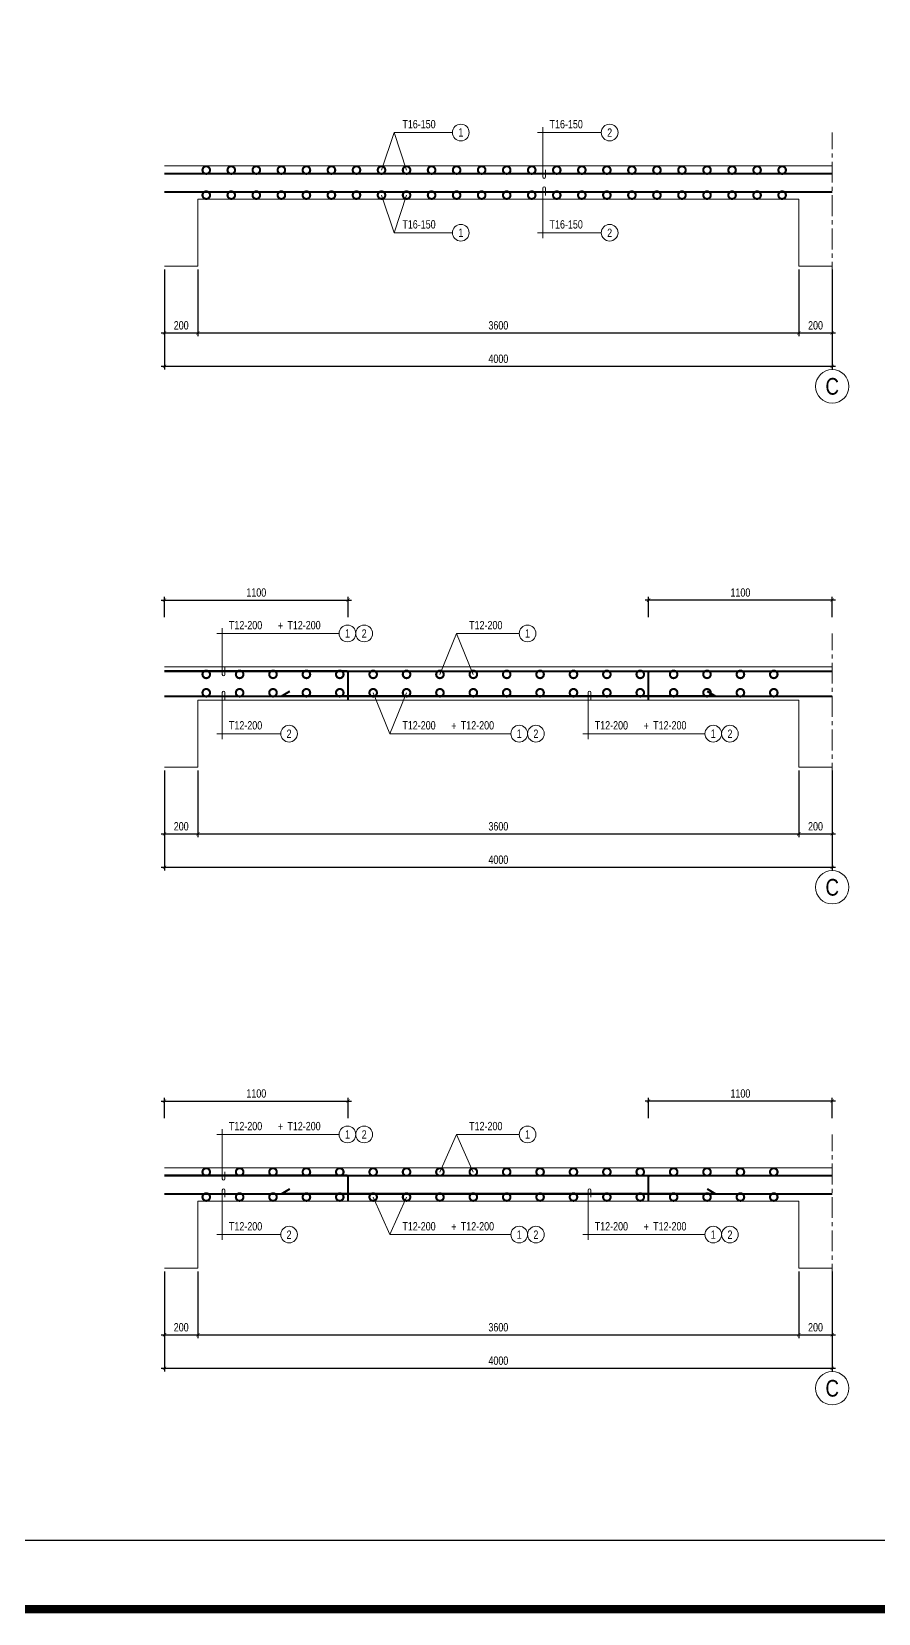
# Model space of a CAD drawing. Header units: millimetres. Extents: x 925681 to 1410834, y 71669 to 296428.
# Drawn here: x 1318736 to 1323809, y 119860 to 129332 of the extents above; entities that cross this region are included whole.
import ezdxf
from ezdxf.enums import TextEntityAlignment as Align

# ---------------------------------------------------------------- set-up
doc = ezdxf.new("R2010")
doc.units = ezdxf.units.MM
doc.header["$LTSCALE"] = 100
doc.linetypes.add('CENTER', pattern=[2, 1.25, -0.25, 0.25, -0.25])
for name, color, linetype, lineweight in [('Ap0101_grid', 145, 'CENTER', 18), ('Ap0102_dim', 145, 'Continuous', 25), ('Ap0104_leader', 145, 'Continuous', 25), ('Ap0310_PSS', 130, 'Continuous', 18), ('Ap0314_Kh', 253, 'Continuous', 15), ('Ap0402_Reinf.S', 6, 'Continuous', 35), ('Ap0404_Reinf.slab', 5, 'Continuous', 40), ('Ap0405_Reinf.slab bot', 201, 'Continuous', 40), ('Ap0406_RT_Slab', 71, 'Continuous', 20)]:
    doc.layers.add(name, color=color, linetype=linetype, lineweight=lineweight)
doc.styles.add('Ap_vn_vni.shx', font='vn_vni.shx', dxfattribs={"width": 0.8})
doc.styles.add('Ap_Vni-helve', font='', dxfattribs={"width": 0.8, "height": 1})
doc.styles.add('Text Chuan', font='1.shx', dxfattribs={"width": 0.8})
doc.styles.get('Ap_Vni-helve').set_extended_font_data('VNI-Helve')
doc.dimstyles.new('Ap_Model', dxfattribs={"dimscale": 100, "dimtxt": 2.5, "dimasz": 1, "dimexe": 1, "dimexo": 1, "dimgap": 1, "dimtad": 1, "dimdec": 0, "dimzin": 3, "dimdsep": 46, "dimtxsty": 'Ap_vn_vni.shx', "dimblk": 'ARCHTICK', "dimcen": 1, "dimdle": 1, "dimclrd": 256, "dimclre": 256, "dimclrt": 7, "dimazin": 2, "dimtfac": 100, "dimtdec": 0, "dimtix": 1, "dimtmove": 2, "dimatfit": 2, "dimldrblk": 'OPEN30', "dimfxl": 1, "dimtolj": 1, "dimtzin": 0, "dimlwd": -1, "dimlwe": -1, "dimarcsym": 0})

# ---------------------------------------------------------------- blocks, each defined once
blk = doc.blocks.new('_ArchTick')
at = {"color": 0, "linetype": 'ByBlock', "const_width": 0.15}
blk.add_lwpolyline([(-0.5, -0.5), (0.5, 0.5)], dxfattribs=at)
blk = doc.blocks.new('*D675')
at = {"layer": 'Ap0102_dim', "transparency": 16777216}
for p, q in [((0, -620), (0, -1020)), ((200, -620), (200, -1020)), ((-20, -1000), (220, -1000))]:
    blk.add_line(p, q, dxfattribs=at)
at = {"layer": 'Defpoints', "color": 0, "transparency": 16777216}
for p in [(0, -600), (200, -600), (200, -1000)]:
    blk.add_point(p, dxfattribs=at)
at = {"layer": 'Ap0102_dim', "transparency": 16777216, "xscale": 20, "yscale": 20, "zscale": 20, "rotation": 180}
blk.add_blockref('_ArchTick', (0, -1000), dxfattribs=at)
at = {"layer": 'Ap0102_dim', "transparency": 16777216, "xscale": 20, "yscale": 20, "zscale": 20}
blk.add_blockref('_ArchTick', (200, -1000), dxfattribs=at)
at = {"layer": 'Ap0102_dim', "color": 7, "transparency": 16777216, "insert": (100, -955), "char_height": 50, "attachment_point": 5, "style": 'Ap_vn_vni.shx'}
blk.add_mtext('\\A1;200', dxfattribs=at)
blk = doc.blocks.new('_Open30')
for p, q in [((-1, 0.27), (0, 0)), ((0, 0), (-1, -0.27)), ((0, 0), (-1, 0))]:
    blk.add_line(p, q)
blk = doc.blocks.new('*D676')
at = {"layer": 'Ap0102_dim', "transparency": 16777216}
for p, q in [((200, -620), (200, -1020)), ((3800, -620), (3800, -1020)), ((180, -1000), (3820, -1000))]:
    blk.add_line(p, q, dxfattribs=at)
at = {"layer": 'Defpoints', "color": 0, "transparency": 16777216}
for p in [(200, -600), (3800, -600), (3800, -1000)]:
    blk.add_point(p, dxfattribs=at)
at = {"layer": 'Ap0102_dim', "transparency": 16777216, "xscale": 20, "yscale": 20, "zscale": 20, "rotation": 180}
blk.add_blockref('_ArchTick', (200, -1000), dxfattribs=at)
at = {"layer": 'Ap0102_dim', "transparency": 16777216, "xscale": 20, "yscale": 20, "zscale": 20}
blk.add_blockref('_ArchTick', (3800, -1000), dxfattribs=at)
at = {"layer": 'Ap0102_dim', "color": 7, "transparency": 16777216, "insert": (2000, -955), "char_height": 50, "attachment_point": 5, "style": 'Ap_vn_vni.shx'}
blk.add_mtext('\\A1;3600', dxfattribs=at)
blk = doc.blocks.new('*D677')
at = {"layer": 'Ap0102_dim', "transparency": 16777216}
for p, q in [((3800, -620), (3800, -1020)), ((4000, -620), (4000, -1020)), ((3780, -1000), (4020, -1000))]:
    blk.add_line(p, q, dxfattribs=at)
at = {"layer": 'Defpoints', "color": 0, "transparency": 16777216}
for p in [(3800, -600), (4000, -600), (4000, -1000)]:
    blk.add_point(p, dxfattribs=at)
at = {"layer": 'Ap0102_dim', "transparency": 16777216, "xscale": 20, "yscale": 20, "zscale": 20, "rotation": 180}
blk.add_blockref('_ArchTick', (3800, -1000), dxfattribs=at)
at = {"layer": 'Ap0102_dim', "transparency": 16777216, "xscale": 20, "yscale": 20, "zscale": 20}
blk.add_blockref('_ArchTick', (4000, -1000), dxfattribs=at)
at = {"layer": 'Ap0102_dim', "color": 7, "transparency": 16777216, "insert": (3900, -955), "char_height": 50, "attachment_point": 5, "style": 'Ap_vn_vni.shx'}
blk.add_mtext('\\A1;200', dxfattribs=at)
blk = doc.blocks.new('*D678')
at = {"layer": 'Ap0102_dim', "transparency": 16777216}
for p, q in [((0, -620), (0, -1220)), ((4000, -620), (4000, -1220)), ((-20, -1200), (4020, -1200))]:
    blk.add_line(p, q, dxfattribs=at)
at = {"layer": 'Defpoints', "color": 0, "transparency": 16777216}
for p in [(0, -600), (4000, -600), (4000, -1200)]:
    blk.add_point(p, dxfattribs=at)
at = {"layer": 'Ap0102_dim', "transparency": 16777216, "xscale": 20, "yscale": 20, "zscale": 20, "rotation": 180}
blk.add_blockref('_ArchTick', (0, -1200), dxfattribs=at)
at = {"layer": 'Ap0102_dim', "transparency": 16777216, "xscale": 20, "yscale": 20, "zscale": 20}
blk.add_blockref('_ArchTick', (4000, -1200), dxfattribs=at)
at = {"layer": 'Ap0102_dim', "color": 7, "transparency": 16777216, "insert": (2000, -1155), "char_height": 50, "attachment_point": 5, "style": 'Ap_vn_vni.shx'}
blk.add_mtext('\\A1;4000', dxfattribs=at)
blk = doc.blocks.new('*D746')
at = {"layer": 'Ap0102_dim', "transparency": 16777216}
for p, q in [((0, -620), (0, -1020)), ((200, -620), (200, -1020)), ((-20, -1000), (220, -1000))]:
    blk.add_line(p, q, dxfattribs=at)
at = {"layer": 'Defpoints', "color": 0, "transparency": 16777216}
for p in [(0, -600), (200, -600), (200, -1000)]:
    blk.add_point(p, dxfattribs=at)
at = {"layer": 'Ap0102_dim', "transparency": 16777216, "xscale": 20, "yscale": 20, "zscale": 20, "rotation": 180}
blk.add_blockref('_ArchTick', (0, -1000), dxfattribs=at)
at = {"layer": 'Ap0102_dim', "transparency": 16777216, "xscale": 20, "yscale": 20, "zscale": 20}
blk.add_blockref('_ArchTick', (200, -1000), dxfattribs=at)
at = {"layer": 'Ap0102_dim', "color": 7, "transparency": 16777216, "insert": (100, -955), "char_height": 50, "attachment_point": 5, "style": 'Ap_vn_vni.shx'}
blk.add_mtext('\\A1;200', dxfattribs=at)
blk = doc.blocks.new('*D747')
at = {"layer": 'Ap0102_dim', "transparency": 16777216}
for p, q in [((200, -620), (200, -1020)), ((3800, -620), (3800, -1020)), ((180, -1000), (3820, -1000))]:
    blk.add_line(p, q, dxfattribs=at)
at = {"layer": 'Defpoints', "color": 0, "transparency": 16777216}
for p in [(200, -600), (3800, -600), (3800, -1000)]:
    blk.add_point(p, dxfattribs=at)
at = {"layer": 'Ap0102_dim', "transparency": 16777216, "xscale": 20, "yscale": 20, "zscale": 20, "rotation": 180}
blk.add_blockref('_ArchTick', (200, -1000), dxfattribs=at)
at = {"layer": 'Ap0102_dim', "transparency": 16777216, "xscale": 20, "yscale": 20, "zscale": 20}
blk.add_blockref('_ArchTick', (3800, -1000), dxfattribs=at)
at = {"layer": 'Ap0102_dim', "color": 7, "transparency": 16777216, "insert": (2000, -955), "char_height": 50, "attachment_point": 5, "style": 'Ap_vn_vni.shx'}
blk.add_mtext('\\A1;3600', dxfattribs=at)
blk = doc.blocks.new('*D748')
at = {"layer": 'Ap0102_dim', "transparency": 16777216}
for p, q in [((3800, -620), (3800, -1020)), ((4000, -620), (4000, -1020)), ((3780, -1000), (4020, -1000))]:
    blk.add_line(p, q, dxfattribs=at)
at = {"layer": 'Defpoints', "color": 0, "transparency": 16777216}
for p in [(3800, -600), (4000, -600), (4000, -1000)]:
    blk.add_point(p, dxfattribs=at)
at = {"layer": 'Ap0102_dim', "transparency": 16777216, "xscale": 20, "yscale": 20, "zscale": 20, "rotation": 180}
blk.add_blockref('_ArchTick', (3800, -1000), dxfattribs=at)
at = {"layer": 'Ap0102_dim', "transparency": 16777216, "xscale": 20, "yscale": 20, "zscale": 20}
blk.add_blockref('_ArchTick', (4000, -1000), dxfattribs=at)
at = {"layer": 'Ap0102_dim', "color": 7, "transparency": 16777216, "insert": (3900, -955), "char_height": 50, "attachment_point": 5, "style": 'Ap_vn_vni.shx'}
blk.add_mtext('\\A1;200', dxfattribs=at)
blk = doc.blocks.new('*D749')
at = {"layer": 'Ap0102_dim', "transparency": 16777216}
for p, q in [((0, -620), (0, -1220)), ((4000, -620), (4000, -1220)), ((-20, -1200), (4020, -1200))]:
    blk.add_line(p, q, dxfattribs=at)
at = {"layer": 'Defpoints', "color": 0, "transparency": 16777216}
for p in [(0, -600), (4000, -600), (4000, -1200)]:
    blk.add_point(p, dxfattribs=at)
at = {"layer": 'Ap0102_dim', "transparency": 16777216, "xscale": 20, "yscale": 20, "zscale": 20, "rotation": 180}
blk.add_blockref('_ArchTick', (0, -1200), dxfattribs=at)
at = {"layer": 'Ap0102_dim', "transparency": 16777216, "xscale": 20, "yscale": 20, "zscale": 20}
blk.add_blockref('_ArchTick', (4000, -1200), dxfattribs=at)
at = {"layer": 'Ap0102_dim', "color": 7, "transparency": 16777216, "insert": (2000, -1155), "char_height": 50, "attachment_point": 5, "style": 'Ap_vn_vni.shx'}
blk.add_mtext('\\A1;4000', dxfattribs=at)
blk = doc.blocks.new('*D750')
at = {"layer": 'Ap0102_dim', "transparency": 16777216}
for p, q in [((-20, 400), (1120, 400)), ((0, 296.7), (0, 420)), ((1100, 296.7), (1100, 420))]:
    blk.add_line(p, q, dxfattribs=at)
at = {"layer": 'Defpoints', "color": 0, "transparency": 16777216}
for p in [(1100, 400), (0, 276.7), (1100, 276.7)]:
    blk.add_point(p, dxfattribs=at)
at = {"layer": 'Ap0102_dim', "transparency": 16777216, "xscale": 20, "yscale": 20, "zscale": 20, "rotation": 180}
blk.add_blockref('_ArchTick', (0, 400), dxfattribs=at)
at = {"layer": 'Ap0102_dim', "transparency": 16777216, "xscale": 20, "yscale": 20, "zscale": 20}
blk.add_blockref('_ArchTick', (1100, 400), dxfattribs=at)
at = {"layer": 'Ap0102_dim', "color": 7, "transparency": 16777216, "insert": (550, 445), "char_height": 50, "attachment_point": 5, "style": 'Ap_vn_vni.shx'}
blk.add_mtext('\\A1;1100', dxfattribs=at)
blk = doc.blocks.new('*D751')
at = {"layer": 'Ap0102_dim', "transparency": 16777216}
for p, q in [((4020, 400), (2880, 400)), ((2900, 296.7), (2900, 420)), ((4000, 296.7), (4000, 420))]:
    blk.add_line(p, q, dxfattribs=at)
at = {"layer": 'Defpoints', "color": 0, "transparency": 16777216}
for p in [(2900, 400), (2900, 276.7), (4000, 276.7)]:
    blk.add_point(p, dxfattribs=at)
at = {"layer": 'Ap0102_dim', "transparency": 16777216, "xscale": 20, "yscale": 20, "zscale": 20, "rotation": 180}
blk.add_blockref('_ArchTick', (2900, 400), dxfattribs=at)
at = {"layer": 'Ap0102_dim', "transparency": 16777216, "xscale": 20, "yscale": 20, "zscale": 20}
blk.add_blockref('_ArchTick', (4000, 400), dxfattribs=at)
at = {"layer": 'Ap0102_dim', "color": 7, "transparency": 16777216, "insert": (3450, 445), "char_height": 50, "attachment_point": 5, "style": 'Ap_vn_vni.shx'}
blk.add_mtext('\\A1;1100', dxfattribs=at)
blk = doc.blocks.new('*D779')
at = {"layer": 'Ap0102_dim', "transparency": 16777216}
for p, q in [((0, -620), (0, -1020)), ((200, -620), (200, -1020)), ((-20, -1000), (220, -1000))]:
    blk.add_line(p, q, dxfattribs=at)
at = {"layer": 'Defpoints', "color": 0, "transparency": 16777216}
for p in [(0, -600), (200, -600), (200, -1000)]:
    blk.add_point(p, dxfattribs=at)
at = {"layer": 'Ap0102_dim', "transparency": 16777216, "xscale": 20, "yscale": 20, "zscale": 20, "rotation": 180}
blk.add_blockref('_ArchTick', (0, -1000), dxfattribs=at)
at = {"layer": 'Ap0102_dim', "transparency": 16777216, "xscale": 20, "yscale": 20, "zscale": 20}
blk.add_blockref('_ArchTick', (200, -1000), dxfattribs=at)
at = {"layer": 'Ap0102_dim', "color": 7, "transparency": 16777216, "insert": (100, -955), "char_height": 50, "attachment_point": 5, "style": 'Ap_vn_vni.shx'}
blk.add_mtext('\\A1;200', dxfattribs=at)
blk = doc.blocks.new('*D780')
at = {"layer": 'Ap0102_dim', "transparency": 16777216}
for p, q in [((200, -620), (200, -1020)), ((3800, -620), (3800, -1020)), ((180, -1000), (3820, -1000))]:
    blk.add_line(p, q, dxfattribs=at)
at = {"layer": 'Defpoints', "color": 0, "transparency": 16777216}
for p in [(200, -600), (3800, -600), (3800, -1000)]:
    blk.add_point(p, dxfattribs=at)
at = {"layer": 'Ap0102_dim', "transparency": 16777216, "xscale": 20, "yscale": 20, "zscale": 20, "rotation": 180}
blk.add_blockref('_ArchTick', (200, -1000), dxfattribs=at)
at = {"layer": 'Ap0102_dim', "transparency": 16777216, "xscale": 20, "yscale": 20, "zscale": 20}
blk.add_blockref('_ArchTick', (3800, -1000), dxfattribs=at)
at = {"layer": 'Ap0102_dim', "color": 7, "transparency": 16777216, "insert": (2000, -955), "char_height": 50, "attachment_point": 5, "style": 'Ap_vn_vni.shx'}
blk.add_mtext('\\A1;3600', dxfattribs=at)
blk = doc.blocks.new('*D781')
at = {"layer": 'Ap0102_dim', "transparency": 16777216}
for p, q in [((3800, -620), (3800, -1020)), ((4000, -620), (4000, -1020)), ((3780, -1000), (4020, -1000))]:
    blk.add_line(p, q, dxfattribs=at)
at = {"layer": 'Defpoints', "color": 0, "transparency": 16777216}
for p in [(3800, -600), (4000, -600), (4000, -1000)]:
    blk.add_point(p, dxfattribs=at)
at = {"layer": 'Ap0102_dim', "transparency": 16777216, "xscale": 20, "yscale": 20, "zscale": 20, "rotation": 180}
blk.add_blockref('_ArchTick', (3800, -1000), dxfattribs=at)
at = {"layer": 'Ap0102_dim', "transparency": 16777216, "xscale": 20, "yscale": 20, "zscale": 20}
blk.add_blockref('_ArchTick', (4000, -1000), dxfattribs=at)
at = {"layer": 'Ap0102_dim', "color": 7, "transparency": 16777216, "insert": (3900, -955), "char_height": 50, "attachment_point": 5, "style": 'Ap_vn_vni.shx'}
blk.add_mtext('\\A1;200', dxfattribs=at)
blk = doc.blocks.new('*D782')
at = {"layer": 'Ap0102_dim', "transparency": 16777216}
for p, q in [((0, -620), (0, -1220)), ((4000, -620), (4000, -1220)), ((-20, -1200), (4020, -1200))]:
    blk.add_line(p, q, dxfattribs=at)
at = {"layer": 'Defpoints', "color": 0, "transparency": 16777216}
for p in [(0, -600), (4000, -600), (4000, -1200)]:
    blk.add_point(p, dxfattribs=at)
at = {"layer": 'Ap0102_dim', "transparency": 16777216, "xscale": 20, "yscale": 20, "zscale": 20, "rotation": 180}
blk.add_blockref('_ArchTick', (0, -1200), dxfattribs=at)
at = {"layer": 'Ap0102_dim', "transparency": 16777216, "xscale": 20, "yscale": 20, "zscale": 20}
blk.add_blockref('_ArchTick', (4000, -1200), dxfattribs=at)
at = {"layer": 'Ap0102_dim', "color": 7, "transparency": 16777216, "insert": (2000, -1155), "char_height": 50, "attachment_point": 5, "style": 'Ap_vn_vni.shx'}
blk.add_mtext('\\A1;4000', dxfattribs=at)
blk = doc.blocks.new('*D783')
at = {"layer": 'Ap0102_dim', "transparency": 16777216}
for p, q in [((-20, 400), (1120, 400)), ((0, 296.7), (0, 420)), ((1100, 296.7), (1100, 420))]:
    blk.add_line(p, q, dxfattribs=at)
at = {"layer": 'Defpoints', "color": 0, "transparency": 16777216}
for p in [(1100, 400), (0, 276.7), (1100, 276.7)]:
    blk.add_point(p, dxfattribs=at)
at = {"layer": 'Ap0102_dim', "transparency": 16777216, "xscale": 20, "yscale": 20, "zscale": 20, "rotation": 180}
blk.add_blockref('_ArchTick', (0, 400), dxfattribs=at)
at = {"layer": 'Ap0102_dim', "transparency": 16777216, "xscale": 20, "yscale": 20, "zscale": 20}
blk.add_blockref('_ArchTick', (1100, 400), dxfattribs=at)
at = {"layer": 'Ap0102_dim', "color": 7, "transparency": 16777216, "insert": (550, 445), "char_height": 50, "attachment_point": 5, "style": 'Ap_vn_vni.shx'}
blk.add_mtext('\\A1;1100', dxfattribs=at)
blk = doc.blocks.new('*D784')
at = {"layer": 'Ap0102_dim', "transparency": 16777216}
for p, q in [((4020, 400), (2880, 400)), ((2900, 296.7), (2900, 420)), ((4000, 296.7), (4000, 420))]:
    blk.add_line(p, q, dxfattribs=at)
at = {"layer": 'Defpoints', "color": 0, "transparency": 16777216}
for p in [(2900, 400), (2900, 276.7), (4000, 276.7)]:
    blk.add_point(p, dxfattribs=at)
at = {"layer": 'Ap0102_dim', "transparency": 16777216, "xscale": 20, "yscale": 20, "zscale": 20, "rotation": 180}
blk.add_blockref('_ArchTick', (2900, 400), dxfattribs=at)
at = {"layer": 'Ap0102_dim', "transparency": 16777216, "xscale": 20, "yscale": 20, "zscale": 20}
blk.add_blockref('_ArchTick', (4000, 400), dxfattribs=at)
at = {"layer": 'Ap0102_dim', "color": 7, "transparency": 16777216, "insert": (3450, 445), "char_height": 50, "attachment_point": 5, "style": 'Ap_vn_vni.shx'}
blk.add_mtext('\\A1;1100', dxfattribs=at)
blk = doc.blocks.new('*U702')
at = {"layer": 'Ap0104_leader', "lineweight": 13}
blk.add_line((-48, 225), (334, 225), dxfattribs=at)
blk.add_lwpolyline([(0, 1.6), (0, -41.6, -1), (-16, -41.6), (-16, 257)], format="xyb", dxfattribs=at)
at = {"layer": 'Ap0314_Kh', "color": 145}
blk.add_circle((384, 225), 50, dxfattribs=at)
at = {"layer": 'Ap0314_Kh', "color": 141, "style": 'Text Chuan', "width": 0.8}
blk.add_attdef('1', text='', height=50, rotation=360, dxfattribs=at).set_placement((384, 225), align=Align.MIDDLE)
at = {"layer": 'Ap0406_RT_Slab', "style": 'Ap_vn_vni.shx', "width": 0.8}
blk.add_attdef('T10', (24, 250), '', height=50, dxfattribs=at)
blk = doc.blocks.new('*U704')
at = {"layer": 'Ap0104_leader', "lineweight": 13}
for points in [[(0, -20), (75, -245), (425, -245)], [(150, -20), (75, -245), (425, -245)]]:
    blk.add_lwpolyline(points, dxfattribs=at)
at = {"layer": 'Ap0314_Kh', "color": 145}
blk.add_circle((475, -245), 50, dxfattribs=at)
at = {"layer": 'Ap0314_Kh', "color": 141, "style": 'Text Chuan', "width": 0.8}
blk.add_attdef('1', text='', height=50, rotation=360, dxfattribs=at).set_placement((475, -245), align=Align.MIDDLE)
at = {"layer": 'Ap0406_RT_Slab', "style": 'Ap_vn_vni.shx', "width": 0.8}
blk.add_attdef('T10', (125, -220), '', height=50, dxfattribs=at)
blk = doc.blocks.new('*U699')
at = {"layer": 'Ap0104_leader', "lineweight": 13}
blk.add_line((-48, -225), (334, -225), dxfattribs=at)
blk.add_lwpolyline([(0, -1.6), (0, 41.6, 1), (-16, 41.6), (-16, -257)], format="xyb", dxfattribs=at)
at = {"layer": 'Ap0314_Kh', "color": 145}
blk.add_circle((384, -225), 50, dxfattribs=at)
at = {"layer": 'Ap0314_Kh', "color": 141, "style": 'Text Chuan', "width": 0.8}
blk.add_attdef('1', text='', height=50, rotation=360, dxfattribs=at).set_placement((384, -225), align=Align.MIDDLE)
at = {"layer": 'Ap0406_RT_Slab', "style": 'Ap_vn_vni.shx', "width": 0.8}
blk.add_attdef('T10', (24, -200), '', height=50, dxfattribs=at)
blk = doc.blocks.new('*U714')
at = {"layer": 'Ap0104_leader', "lineweight": 13}
for points in [[(0, -470), (75, -245), (425, -245)], [(150, -470), (75, -245), (425, -245)]]:
    blk.add_lwpolyline(points, dxfattribs=at)
at = {"layer": 'Ap0314_Kh', "color": 145}
blk.add_circle((475, -245), 50, dxfattribs=at)
at = {"layer": 'Ap0314_Kh', "color": 141, "style": 'Text Chuan', "width": 0.8}
blk.add_attdef('1', text='', height=50, rotation=360, dxfattribs=at).set_placement((475, -245), align=Align.MIDDLE)
at = {"layer": 'Ap0406_RT_Slab', "style": 'Ap_vn_vni.shx', "width": 0.8}
blk.add_attdef('T10', (125, -220), '', height=50, dxfattribs=at)
blk = doc.blocks.new('*U698')
at = {"layer": 'Ap0104_leader', "lineweight": 13}
blk.add_line((-48, -225), (334, -225), dxfattribs=at)
blk.add_lwpolyline([(0, -21.6), (0, 21.6, 1), (-16, 21.6), (-16, -257)], format="xyb", dxfattribs=at)
at = {"layer": 'Ap0314_Kh', "color": 145}
blk.add_circle((384, -225), 50, dxfattribs=at)
at = {"layer": 'Ap0314_Kh', "color": 141, "style": 'Text Chuan', "width": 0.8}
blk.add_attdef('1', text='', height=50, rotation=360, dxfattribs=at).set_placement((384, -225), align=Align.MIDDLE)
at = {"layer": 'Ap0406_RT_Slab', "style": 'Ap_vn_vni.shx', "width": 0.8}
blk.add_attdef('T10', (24, -200), '', height=50, dxfattribs=at)
blk = doc.blocks.new('*U707')
at = {"layer": 'Ap0104_leader', "lineweight": 13}
for points in [[(-50, -490), (50, -245), (425, -245)], [(150, -490), (50, -245), (425, -245)]]:
    blk.add_lwpolyline(points, dxfattribs=at)
at = {"layer": 'Ap0314_Kh', "color": 145}
blk.add_circle((475, -245), 50, dxfattribs=at)
at = {"layer": 'Ap0314_Kh', "color": 141, "style": 'Text Chuan', "width": 0.8}
blk.add_attdef('1', text='', height=50, rotation=360, dxfattribs=at).set_placement((475, -245), align=Align.MIDDLE)
at = {"layer": 'Ap0406_RT_Slab', "style": 'Ap_vn_vni.shx', "width": 0.8}
blk.add_attdef('T10', (125, -220), '', height=50, dxfattribs=at)
blk = doc.blocks.new('*U710')
at = {"layer": 'Ap0104_leader', "lineweight": 13}
blk.add_line((-32, 0), (700, 0), dxfattribs=at)
blk.add_lwpolyline([(16, -203.4), (16, -246.6, -1), (0, -246.6), (0, 32)], format="xyb", dxfattribs=at)
at = {"layer": 'Ap0314_Kh', "color": 145}
for centre in [(750, 0), (850, 0)]:
    blk.add_circle(centre, 50, dxfattribs=at)
at = {"layer": 'Ap0314_Kh', "color": 141, "style": 'Text Chuan', "width": 0.8}
for tag, p in [('1', (750, 0)), ('2', (850, 0))]:
    blk.add_attdef(tag, text='', height=50, rotation=360, dxfattribs=at).set_placement(p, align=Align.MIDDLE)
at = {"layer": 'Ap0406_RT_Slab', "style": 'Ap_vn_vni.shx', "width": 0.8}
for tag, p in [('T10', (40, 25)), ('T12', (390, 25))]:
    blk.add_attdef(tag, p, '', height=50, dxfattribs=at)
blk.add_attdef('+', text='', height=50, dxfattribs=at).set_placement((348.6, 47), align=Align.MIDDLE)
blk = doc.blocks.new('*U717')
at = {"layer": 'Ap0104_leader', "lineweight": 13}
for points in [[(-50, -470), (50, -245), (425, -245)], [(150, -470), (50, -245), (425, -245)]]:
    blk.add_lwpolyline(points, dxfattribs=at)
at = {"layer": 'Ap0314_Kh', "color": 145}
blk.add_circle((475, -245), 50, dxfattribs=at)
at = {"layer": 'Ap0314_Kh', "color": 141, "style": 'Text Chuan', "width": 0.8}
blk.add_attdef('1', text='', height=50, rotation=360, dxfattribs=at).set_placement((475, -245), align=Align.MIDDLE)
at = {"layer": 'Ap0406_RT_Slab', "style": 'Ap_vn_vni.shx', "width": 0.8}
blk.add_attdef('T10', (125, -220), '', height=50, dxfattribs=at)
blk = doc.blocks.new('*U715')
at = {"layer": 'Ap0104_leader', "lineweight": 13}
blk.add_line((-32, 0), (700, 0), dxfattribs=at)
blk.add_lwpolyline([(16, -223.4), (16, -266.6, -1), (0, -266.6), (0, 32)], format="xyb", dxfattribs=at)
at = {"layer": 'Ap0314_Kh', "color": 145}
for centre in [(750, 0), (850, 0)]:
    blk.add_circle(centre, 50, dxfattribs=at)
at = {"layer": 'Ap0314_Kh', "color": 141, "style": 'Text Chuan', "width": 0.8}
for tag, p in [('1', (750, 0)), ('2', (850, 0))]:
    blk.add_attdef(tag, text='', height=50, rotation=360, dxfattribs=at).set_placement(p, align=Align.MIDDLE)
at = {"layer": 'Ap0406_RT_Slab', "style": 'Ap_vn_vni.shx', "width": 0.8}
for tag, p in [('T10', (40, 25)), ('T12', (390, 25))]:
    blk.add_attdef(tag, p, '', height=50, dxfattribs=at)
blk.add_attdef('+', text='', height=50, dxfattribs=at).set_placement((348.6, 47), align=Align.MIDDLE)
blk = doc.blocks.new('*U712')
at = {"layer": 'Ap0104_leader', "lineweight": 13}
for points in [[(-100, 245), (0, 0), (725, 0)], [(100, 245), (0, 0), (725, 0)]]:
    blk.add_lwpolyline(points, dxfattribs=at)
at = {"layer": 'Ap0314_Kh', "color": 145}
for centre in [(775, 0), (875, 0)]:
    blk.add_circle(centre, 50, dxfattribs=at)
at = {"layer": 'Ap0314_Kh', "color": 141, "style": 'Text Chuan', "width": 0.8}
for tag, p in [('1', (775, 0)), ('2', (875, 0))]:
    blk.add_attdef(tag, text='', height=50, rotation=360, dxfattribs=at).set_placement(p, align=Align.MIDDLE)
at = {"layer": 'Ap0406_RT_Slab', "style": 'Ap_vn_vni.shx', "width": 0.8}
for tag, p in [('T10', (75, 25)), ('T12', (425, 25))]:
    blk.add_attdef(tag, p, '', height=50, dxfattribs=at)
blk.add_attdef('+', text='', height=50, dxfattribs=at).set_placement((383.6, 47), align=Align.MIDDLE)
blk = doc.blocks.new('*U718')
at = {"layer": 'Ap0104_leader', "lineweight": 13}
blk.add_line((-32, 0), (700, 0), dxfattribs=at)
blk.add_lwpolyline([(16, 203.4), (16, 246.6, 1), (0, 246.6), (0, -32)], format="xyb", dxfattribs=at)
at = {"layer": 'Ap0314_Kh', "color": 145}
for centre in [(750, 0), (850, 0)]:
    blk.add_circle(centre, 50, dxfattribs=at)
at = {"layer": 'Ap0314_Kh', "color": 141, "style": 'Text Chuan', "width": 0.8}
for tag, p in [('1', (750, 0)), ('2', (850, 0))]:
    blk.add_attdef(tag, text='', height=50, rotation=360, dxfattribs=at).set_placement(p, align=Align.MIDDLE)
at = {"layer": 'Ap0406_RT_Slab', "style": 'Ap_vn_vni.shx', "width": 0.8}
for tag, p in [('T10', (40, 25)), ('T12', (390, 25))]:
    blk.add_attdef(tag, p, '', height=50, dxfattribs=at)
blk.add_attdef('+', text='', height=50, dxfattribs=at).set_placement((348.6, 47), align=Align.MIDDLE)
blk = doc.blocks.new('*U771')
at = {"layer": 'Ap0104_leader', "lineweight": 13}
for points in [[(-100, 225), (0, 0), (725, 0)], [(100, 225), (0, 0), (725, 0)]]:
    blk.add_lwpolyline(points, dxfattribs=at)
at = {"layer": 'Ap0314_Kh', "color": 145}
for centre in [(775, 0), (875, 0)]:
    blk.add_circle(centre, 50, dxfattribs=at)
at = {"layer": 'Ap0314_Kh', "color": 141, "style": 'Text Chuan', "width": 0.8}
for tag, p in [('1', (775, 0)), ('2', (875, 0))]:
    blk.add_attdef(tag, text='', height=50, rotation=360, dxfattribs=at).set_placement(p, align=Align.MIDDLE)
at = {"layer": 'Ap0406_RT_Slab', "style": 'Ap_vn_vni.shx', "width": 0.8}
for tag, p in [('T10', (75, 25)), ('T12', (425, 25))]:
    blk.add_attdef(tag, p, '', height=50, dxfattribs=at)
blk.add_attdef('+', text='', height=50, dxfattribs=at).set_placement((383.6, 47), align=Align.MIDDLE)
blk = doc.blocks.new('*U738')
at = {"layer": 'Ap0104_leader', "lineweight": 13}
blk.add_line((-32, 0), (700, 0), dxfattribs=at)
blk.add_lwpolyline([(16, 223.4), (16, 266.6, 1), (0, 266.6), (0, -32)], format="xyb", dxfattribs=at)
at = {"layer": 'Ap0314_Kh', "color": 145}
for centre in [(750, 0), (850, 0)]:
    blk.add_circle(centre, 50, dxfattribs=at)
at = {"layer": 'Ap0314_Kh', "color": 141, "style": 'Text Chuan', "width": 0.8}
for tag, p in [('1', (750, 0)), ('2', (850, 0))]:
    blk.add_attdef(tag, text='', height=50, rotation=360, dxfattribs=at).set_placement(p, align=Align.MIDDLE)
at = {"layer": 'Ap0406_RT_Slab', "style": 'Ap_vn_vni.shx', "width": 0.8}
for tag, p in [('T10', (40, 25)), ('T12', (390, 25))]:
    blk.add_attdef(tag, p, '', height=50, dxfattribs=at)
blk.add_attdef('+', text='', height=50, dxfattribs=at).set_placement((348.6, 47), align=Align.MIDDLE)
blk = doc.blocks.new('*U674')
at = {"layer": 'Ap0101_grid'}
blk.add_line((4000, -900), (4000, 200), dxfattribs=at)
at = {"layer": 'Ap0310_PSS'}
for p, q in [((0, 0), (4000, 0)), ((200, -200), (3800, -200)), ((200, -200), (200, -600)), ((3800, -200), (3800, -600)), ((0, -600), (200, -600)), ((3800, -600), (4000, -600))]:
    blk.add_line(p, q, dxfattribs=at)
at = {"layer": 'Ap0314_Kh'}
blk.add_circle((4000, -1320), 100, dxfattribs=at)
at = {"layer": 'Ap0402_Reinf.S', "const_width": 45}
for points in [[(243.75, -25, -1), (256.25, -25, -1)], [(393.75, -25, -1), (406.25, -25, -1)], [(543.75, -25, -1), (556.25, -25, -1)], [(693.75, -25, -1), (706.25, -25, -1)], [(843.75, -25, -1), (856.25, -25, -1)], [(993.75, -25, -1), (1006.25, -25, -1)], [(1143.75, -25, -1), (1156.25, -25, -1)], [(1293.75, -25, -1), (1306.25, -25, -1)], [(1443.75, -25, -1), (1456.25, -25, -1)], [(1593.75, -25, -1), (1606.25, -25, -1)], [(1743.75, -25, -1), (1756.25, -25, -1)], [(1893.75, -25, -1), (1906.25, -25, -1)], [(2043.75, -25, -1), (2056.25, -25, -1)], [(2193.75, -25, -1), (2206.25, -25, -1)], [(2343.75, -25, -1), (2356.25, -25, -1)], [(2493.75, -25, -1), (2506.25, -25, -1)], [(2643.75, -25, -1), (2656.25, -25, -1)], [(2793.75, -25, -1), (2806.25, -25, -1)], [(2943.75, -25, -1), (2956.25, -25, -1)], [(3093.75, -25, -1), (3106.25, -25, -1)], [(3243.75, -25, -1), (3256.25, -25, -1)], [(3393.75, -25, -1), (3406.25, -25, -1)], [(3543.75, -25, -1), (3556.25, -25, -1)], [(3693.75, -25, -1), (3706.25, -25, -1)], [(243.75, -175, 1), (256.25, -175, 1)], [(393.75, -175, 1), (406.25, -175, 1)], [(543.75, -175, 1), (556.25, -175, 1)], [(693.75, -175, 1), (706.25, -175, 1)], [(843.75, -175, 1), (856.25, -175, 1)], [(993.75, -175, 1), (1006.25, -175, 1)], [(1143.75, -175, 1), (1156.25, -175, 1)], [(1293.75, -175, 1), (1306.25, -175, 1)], [(1443.75, -175, 1), (1456.25, -175, 1)], [(1593.75, -175, 1), (1606.25, -175, 1)], [(1743.75, -175, 1), (1756.25, -175, 1)], [(1893.75, -175, 1), (1906.25, -175, 1)], [(2043.75, -175, 1), (2056.25, -175, 1)], [(2193.75, -175, 1), (2206.25, -175, 1)], [(2343.75, -175, 1), (2356.25, -175, 1)], [(2493.75, -175, 1), (2506.25, -175, 1)], [(2643.75, -175, 1), (2656.25, -175, 1)], [(2793.75, -175, 1), (2806.25, -175, 1)], [(2943.75, -175, 1), (2956.25, -175, 1)], [(3093.75, -175, 1), (3106.25, -175, 1)], [(3243.75, -175, 1), (3256.25, -175, 1)], [(3393.75, -175, 1), (3406.25, -175, 1)], [(3543.75, -175, 1), (3556.25, -175, 1)], [(3693.75, -175, 1), (3706.25, -175, 1)]]:
    blk.add_lwpolyline(points, format="xyb", close=True, dxfattribs=at)
at = {"layer": 'Ap0404_Reinf.slab'}
blk.add_line((0, -45), (4000, -45), dxfattribs=at)
at = {"layer": 'Ap0405_Reinf.slab bot'}
blk.add_line((0, -155), (4000, -155), dxfattribs=at)
at = {"layer": 'Ap0314_Kh', "style": 'Ap_Vni-helve', "width": 0.8}
blk.add_attdef('B', text='', height=100, dxfattribs=at).set_placement((4000, -1320), align=Align.MIDDLE)
at = {"layer": 'Ap0102_dim'}
for base, p1, p2, picture, middle in [((200, -1000), (0, -600), (200, -600), '*D675', (100, -955)), ((4000, -1200), (0, -600), (4000, -600), '*D678', (2000, -1155)), ((3800, -1000), (200, -600), (3800, -600), '*D676', (2000, -955)), ((4000, -1000), (3800, -600), (4000, -600), '*D677', (3900, -955))]:
    dim = blk.add_linear_dim(base=base, p1=p1, p2=p2, dimstyle='Ap_Model', override={"dimscale": 20}, dxfattribs=at)
    dim.commit()
    dim.dimension.update_dxf_attribs({"geometry": picture, "text_midpoint": middle})
blk = doc.blocks.new('*U745')
at = {"layer": 'Ap0101_grid'}
blk.add_line((4000, -900), (4000, 200), dxfattribs=at)
at = {"layer": 'Ap0310_PSS'}
for p, q in [((0, 0), (4000, 0)), ((200, -200), (3800, -200)), ((200, -200), (200, -600)), ((3800, -200), (3800, -600)), ((0, -600), (200, -600)), ((3800, -600), (4000, -600))]:
    blk.add_line(p, q, dxfattribs=at)
at = {"layer": 'Ap0314_Kh'}
blk.add_circle((4000, -1320), 100, dxfattribs=at)
at = {"layer": 'Ap0402_Reinf.S', "const_width": 45}
for points in [[(243.75, -45, -1), (256.25, -45, -1)], [(443.75, -45, -1), (456.25, -45, -1)], [(643.75, -45, -1), (656.25, -45, -1)], [(843.75, -45, -1), (856.25, -45, -1)], [(1043.75, -45, -1), (1056.25, -45, -1)], [(1243.75, -45, -1), (1256.25, -45, -1)], [(1443.75, -45, -1), (1456.25, -45, -1)], [(1643.75, -45, -1), (1656.25, -45, -1)], [(1843.75, -45, -1), (1856.25, -45, -1)], [(2043.75, -45, -1), (2056.25, -45, -1)], [(2243.75, -45, -1), (2256.25, -45, -1)], [(2443.75, -45, -1), (2456.25, -45, -1)], [(2643.75, -45, -1), (2656.25, -45, -1)], [(2843.75, -45, -1), (2856.25, -45, -1)], [(3043.75, -45, -1), (3056.25, -45, -1)], [(3243.75, -45, -1), (3256.25, -45, -1)], [(3443.75, -45, -1), (3456.25, -45, -1)], [(3643.75, -45, -1), (3656.25, -45, -1)], [(243.75, -155, 1), (256.25, -155, 1)], [(443.75, -155, 1), (456.25, -155, 1)], [(643.75, -155, 1), (656.25, -155, 1)], [(843.75, -155, 1), (856.25, -155, 1)], [(1043.75, -155, 1), (1056.25, -155, 1)], [(1243.75, -155, 1), (1256.25, -155, 1)], [(1443.75, -155, 1), (1456.25, -155, 1)], [(1643.75, -155, 1), (1656.25, -155, 1)], [(1843.75, -155, 1), (1856.25, -155, 1)], [(2043.75, -155, 1), (2056.25, -155, 1)], [(2243.75, -155, 1), (2256.25, -155, 1)], [(2443.75, -155, 1), (2456.25, -155, 1)], [(2643.75, -155, 1), (2656.25, -155, 1)], [(2843.75, -155, 1), (2856.25, -155, 1)], [(3043.75, -155, 1), (3056.25, -155, 1)], [(3243.75, -155, 1), (3256.25, -155, 1)], [(3443.75, -155, 1), (3456.25, -155, 1)], [(3643.75, -155, 1), (3656.25, -155, 1)]]:
    blk.add_lwpolyline(points, format="xyb", close=True, dxfattribs=at)
at = {"layer": 'Ap0404_Reinf.slab'}
blk.add_line((0, -25), (4000, -25), dxfattribs=at)
for points in [[(1100, -200), (1100, -35, 0.4142136), (1090, -25), (0, -25)], [(2900, -200), (2900, -35, -0.4142136), (2910, -25), (4000, -25)]]:
    blk.add_lwpolyline(points, format="xyb", dxfattribs=at)
blk.add_lwpolyline([(3250, -145), (3300, -175), (700, -175), (750, -145)], dxfattribs=at)
at = {"layer": 'Ap0405_Reinf.slab bot'}
blk.add_line((0, -175), (4000, -175), dxfattribs=at)
at = {"layer": 'Ap0314_Kh', "style": 'Ap_Vni-helve', "width": 0.8}
blk.add_attdef('B', text='', height=100, dxfattribs=at).set_placement((4000, -1320), align=Align.MIDDLE)
at = {"layer": 'Ap0102_dim'}
for base, p1, p2, picture, middle in [((1100, 400), (0, 276.69), (1100, 276.69), '*D750', (550, 445)), ((200, -1000), (0, -600), (200, -600), '*D746', (100, -955)), ((4000, -1200), (0, -600), (4000, -600), '*D749', (2000, -1155)), ((3800, -1000), (200, -600), (3800, -600), '*D747', (2000, -955)), ((4000, -1000), (3800, -600), (4000, -600), '*D748', (3900, -955))]:
    dim = blk.add_linear_dim(base=base, p1=p1, p2=p2, dimstyle='Ap_Model', override={"dimscale": 20}, dxfattribs=at)
    dim.commit()
    dim.dimension.update_dxf_attribs({"geometry": picture, "text_midpoint": middle})
dim = blk.add_linear_dim(base=(2900, 400), p1=(4000, 276.69), p2=(2900, 276.69), angle=180, dimstyle='Ap_Model', override={"dimscale": 20}, dxfattribs=at)
dim.commit()
dim.dimension.update_dxf_attribs({"geometry": '*D751', "text_midpoint": (3450, 445)})
blk = doc.blocks.new('*U778')
at = {"layer": 'Ap0101_grid'}
blk.add_line((4000, -900), (4000, 200), dxfattribs=at)
at = {"layer": 'Ap0310_PSS'}
for p, q in [((0, 0), (4000, 0)), ((200, -200), (3800, -200)), ((200, -200), (200, -600)), ((3800, -200), (3800, -600)), ((0, -600), (200, -600)), ((3800, -600), (4000, -600))]:
    blk.add_line(p, q, dxfattribs=at)
at = {"layer": 'Ap0314_Kh'}
blk.add_circle((4000, -1320), 100, dxfattribs=at)
at = {"layer": 'Ap0402_Reinf.S', "const_width": 45}
for points in [[(243.75, -25, -1), (256.25, -25, -1)], [(443.75, -25, -1), (456.25, -25, -1)], [(643.75, -25, -1), (656.25, -25, -1)], [(843.75, -25, -1), (856.25, -25, -1)], [(1043.75, -25, -1), (1056.25, -25, -1)], [(1243.75, -25, -1), (1256.25, -25, -1)], [(1443.75, -25, -1), (1456.25, -25, -1)], [(1643.75, -25, -1), (1656.25, -25, -1)], [(1843.75, -25, -1), (1856.25, -25, -1)], [(2043.75, -25, -1), (2056.25, -25, -1)], [(2243.75, -25, -1), (2256.25, -25, -1)], [(2443.75, -25, -1), (2456.25, -25, -1)], [(2643.75, -25, -1), (2656.25, -25, -1)], [(2843.75, -25, -1), (2856.25, -25, -1)], [(3043.75, -25, -1), (3056.25, -25, -1)], [(3243.75, -25, -1), (3256.25, -25, -1)], [(3443.75, -25, -1), (3456.25, -25, -1)], [(3643.75, -25, -1), (3656.25, -25, -1)], [(243.75, -175, 1), (256.25, -175, 1)], [(443.75, -175, 1), (456.25, -175, 1)], [(643.75, -175, 1), (656.25, -175, 1)], [(843.75, -175, 1), (856.25, -175, 1)], [(1043.75, -175, 1), (1056.25, -175, 1)], [(1243.75, -175, 1), (1256.25, -175, 1)], [(1443.75, -175, 1), (1456.25, -175, 1)], [(1643.75, -175, 1), (1656.25, -175, 1)], [(1843.75, -175, 1), (1856.25, -175, 1)], [(2043.75, -175, 1), (2056.25, -175, 1)], [(2243.75, -175, 1), (2256.25, -175, 1)], [(2443.75, -175, 1), (2456.25, -175, 1)], [(2643.75, -175, 1), (2656.25, -175, 1)], [(2843.75, -175, 1), (2856.25, -175, 1)], [(3043.75, -175, 1), (3056.25, -175, 1)], [(3243.75, -175, 1), (3256.25, -175, 1)], [(3443.75, -175, 1), (3456.25, -175, 1)], [(3643.75, -175, 1), (3656.25, -175, 1)]]:
    blk.add_lwpolyline(points, format="xyb", close=True, dxfattribs=at)
at = {"layer": 'Ap0404_Reinf.slab'}
blk.add_line((0, -45), (4000, -45), dxfattribs=at)
for points in [[(1100, -200), (1100, -55, 0.4142136), (1090, -45), (0, -45)], [(2900, -200), (2900, -55, -0.4142136), (2910, -45), (4000, -45)]]:
    blk.add_lwpolyline(points, format="xyb", dxfattribs=at)
blk.add_lwpolyline([(3250, -125), (3300, -155), (700, -155), (750, -125)], dxfattribs=at)
at = {"layer": 'Ap0405_Reinf.slab bot'}
blk.add_line((0, -155), (4000, -155), dxfattribs=at)
at = {"layer": 'Ap0314_Kh', "style": 'Ap_Vni-helve', "width": 0.8}
blk.add_attdef('B', text='', height=100, dxfattribs=at).set_placement((4000, -1320), align=Align.MIDDLE)
at = {"layer": 'Ap0102_dim'}
for base, p1, p2, picture, middle in [((1100, 400), (0, 276.69), (1100, 276.69), '*D783', (550, 445)), ((200, -1000), (0, -600), (200, -600), '*D779', (100, -955)), ((4000, -1200), (0, -600), (4000, -600), '*D782', (2000, -1155)), ((3800, -1000), (200, -600), (3800, -600), '*D780', (2000, -955)), ((4000, -1000), (3800, -600), (4000, -600), '*D781', (3900, -955))]:
    dim = blk.add_linear_dim(base=base, p1=p1, p2=p2, dimstyle='Ap_Model', override={"dimscale": 20}, dxfattribs=at)
    dim.commit()
    dim.dimension.update_dxf_attribs({"geometry": picture, "text_midpoint": middle})
dim = blk.add_linear_dim(base=(2900, 400), p1=(4000, 276.69), p2=(2900, 276.69), angle=180, dimstyle='Ap_Model', override={"dimscale": 20}, dxfattribs=at)
dim.commit()
dim.dimension.update_dxf_attribs({"geometry": '*D784', "text_midpoint": (3450, 445)})

msp = doc.modelspace()

# ---------------------------------------------------------------- linework, layer by layer
at = {"color": 1}
msp.add_lwpolyline([(1301499.3, 138414.8), (1329824.5, 138414.8), (1329856.1, 120296), (1301530.9, 120296)], close=True, dxfattribs=at)
at = {"layer": 'Defpoints', "const_width": 50}
msp.add_lwpolyline([(1227014.9, 158084.2), (1331051, 158084.2), (1331051, 119885), (1227014.9, 119885)], close=True, dxfattribs=at)

# ---------------------------------------------------------------- block references
for name, p, values in [('*U674', (1319532.1, 128528.1), {'B': 'C'}), ('*U714', (1320832.1, 128973.1), {'T10': 'T16-150', '1': '1'}), ('*U702', (1321814.9, 128503.1), {'1': '2', 'T10': 'T16-150'}), ('*U704', (1320832.1, 128373.1), {'T10': 'T16-150', '1': '1'}), ('*U699', (1321814.9, 128353.1), {'T10': 'T16-150', '1': '2'}), ('*U745', (1319532.1, 125528.1), {'B': 'C'}), ('*U710', (1319878.2, 125728.1), {'+': '+', 'T10': 'T12-200', 'T12': 'T12-200', '2': '2', '1': '1'}), ('*U707', (1321232.1, 125973.1), {'T10': 'T12-200', '1': '1'}), ('*U698', (1319894.2, 125353.1), {'T10': 'T12-200', '1': '2'}), ('*U712', (1320882.1, 125128.1), {'+': '+', '1': '1', 'T10': 'T12-200', 'T12': 'T12-200', '2': '2'}), ('*U718', (1322069.6, 125128.1), {'+': '+', 'T10': 'T12-200', 'T12': 'T12-200', '2': '2', '1': '1'}), ('*U778', (1319532.1, 122528.1), {'B': 'C'}), ('*U715', (1319878.2, 122728.1), {'+': '+', 'T10': 'T12-200', 'T12': 'T12-200', '2': '2', '1': '1'}), ('*U717', (1321232.1, 122973.1), {'T10': 'T12-200', '1': '1'}), ('*U699', (1319894.2, 122353.1), {'T10': 'T12-200', '1': '2'}), ('*U738', (1322069.6, 122128.1), {'+': '+', 'T10': 'T12-200', 'T12': 'T12-200', '2': '2', '1': '1'}), ('*U771', (1320882.1, 122128.1), {'+': '+', '1': '1', 'T10': 'T12-200', 'T12': 'T12-200', '2': '2'})]:
    msp.add_blockref(name, p).add_auto_attribs(values)

doc.saveas('drawing.dxf')
